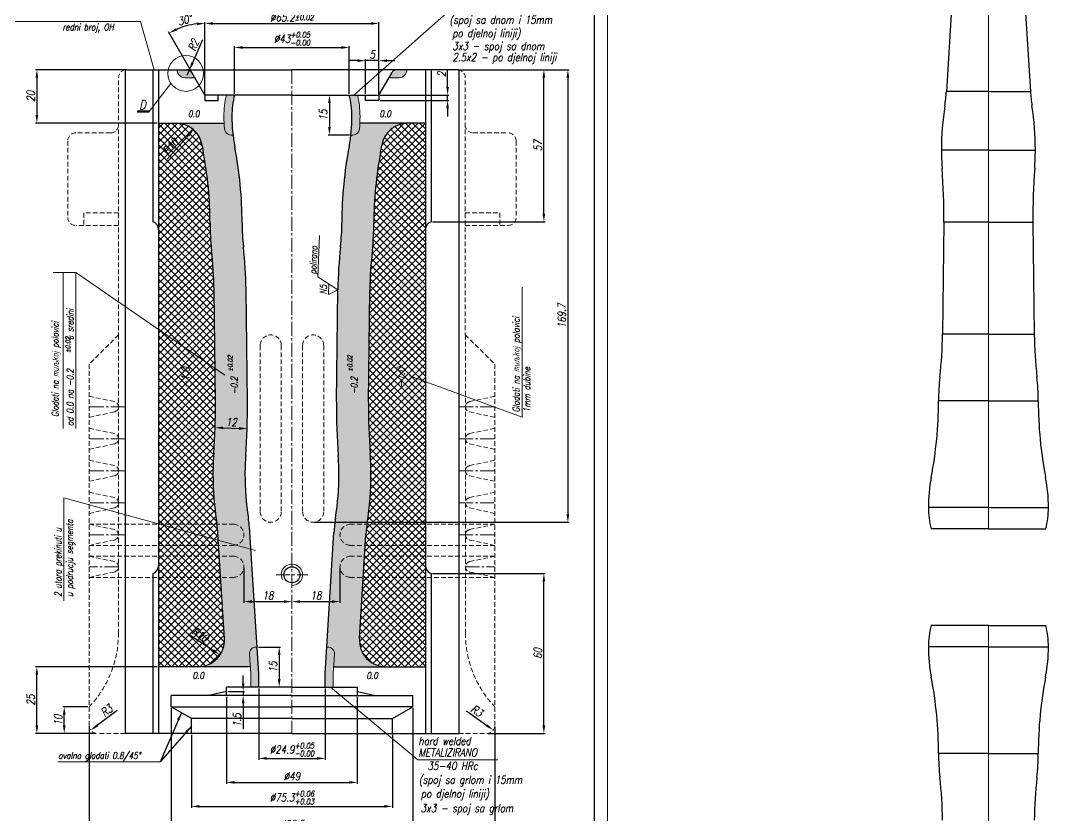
# Model space of a CAD drawing. Extents: x 459 to 1045, y -63 to 613.
# Drawn here: x 659.5 to 1044.6, y 87.5 to 385.5 of the extents above; entities that cross this region are included whole.
import ezdxf

# ---------------------------------------------------------------- set-up
doc = ezdxf.new("R2010")
doc.units = 0
doc.header["$LTSCALE"] = 7
doc.header["$MEASUREMENT"] = 0
doc.linetypes.add('CENTER2', pattern=[1.125, 0.75, -0.125, 0.125, -0.125])
doc.linetypes.add('HIDDEN', pattern=[0.375, 0.25, -0.125])
doc.layers.get('0').update_dxf_attribs({"linetype": 'CONTINUOUS', "lineweight": 15})
for name, color, linetype, lineweight in [('1', 1, 'CENTER2', 15), ('2', 2, 'HIDDEN', 15), ('3', 3, 'CONTINUOUS', 30), ('4', 5, 'CONTINUOUS', 50), ('8', 250, 'CONTINUOUS', 15)]:
    doc.layers.add(name, color=color, linetype=linetype, lineweight=lineweight)
doc.styles.add('ITALICT', font='ITALICT.shx', dxfattribs={"width": 0.8, "height": 3})
doc.dimstyles.get("Standard").update_dxf_attribs({"dimtxt": 3, "dimasz": 3, "dimexe": 0.5, "dimexo": 0.5, "dimgap": 0.8, "dimtad": 1, "dimdsep": 46, "dimtxsty": 'ITALICT', "dimcen": 0.09, "dimazin": 2, "dimtfac": 1, "dimtmove": 0, "dimatfit": 3, "dimfxl": 1, "dimtolj": 1, "dimtzin": 0, "dimarcsym": 0})

# ---------------------------------------------------------------- blocks, each defined once
blk = doc.blocks.new('*D15')
at = {"color": 0, "lineweight": -2, "transparency": 16777216}
for p, q in [((728.56, 358.12), (728.56, 384.94)), ((731.56, 384.44), (790.76, 384.44)), ((793.76, 358.12), (793.76, 384.94))]:
    blk.add_line(p, q, dxfattribs=at)
at = {"color": 0, "transparency": 16777216}
for points in [[(731.56, 384.94), (731.56, 383.94), (728.56, 384.44)], [(790.76, 384.94), (790.76, 383.94), (793.76, 384.44)]]:
    blk.add_solid(points, dxfattribs=at)
at = {"color": 0, "transparency": 16777216, "insert": (761.16, 386.74), "char_height": 3, "attachment_point": 5, "style": 'ITALICT'}
blk.add_mtext('\\A1;%%c65.2{}{\\H0.71x;\\C3;%%p0.02}', dxfattribs=at)
blk = doc.blocks.new('*D16')
at = {"color": 0, "lineweight": -2, "transparency": 16777216}
for p, q in [((684.66, 128.22), (675.33, 128.22)), ((675.83, 121.22), (675.83, 125.22)), ((687.66, 118.22), (675.33, 118.22))]:
    blk.add_line(p, q, dxfattribs=at)
at = {"color": 0, "transparency": 16777216}
for points in [[(675.33, 125.22), (676.33, 125.22), (675.83, 128.22)], [(675.33, 121.22), (676.33, 121.22), (675.83, 118.22)]]:
    blk.add_solid(points, dxfattribs=at)
at = {"color": 0, "transparency": 16777216, "insert": (673.53, 123.22), "char_height": 3, "attachment_point": 5, "rotation": 90, "style": 'ITALICT'}
blk.add_mtext('\\A1;10', dxfattribs=at)
blk = doc.blocks.new('*D31')
at = {"color": 0, "lineweight": -2, "transparency": 16777216}
for p, q in [((736.66, 132.02), (736.66, 99.39)), ((785.66, 132.02), (785.66, 99.39)), ((739.66, 99.89), (782.66, 99.89))]:
    blk.add_line(p, q, dxfattribs=at)
at = {"color": 0, "transparency": 16777216}
for points in [[(739.66, 100.39), (739.66, 99.39), (736.66, 99.89)], [(782.66, 100.39), (782.66, 99.39), (785.66, 99.89)]]:
    blk.add_solid(points, dxfattribs=at)
at = {"color": 0, "transparency": 16777216, "insert": (761.16, 102.19), "char_height": 3, "attachment_point": 5, "style": 'ITALICT'}
blk.add_mtext('\\A1;%%c49', dxfattribs=at)
blk = doc.blocks.new('*D34')
at = {"color": 0, "lineweight": -2, "transparency": 16777216}
for p, q in [((743.16, 180.22), (743.16, 167.17)), ((746.16, 167.67), (758.16, 167.67))]:
    blk.add_line(p, q, dxfattribs=at)
at = {"color": 0, "transparency": 16777216}
for points in [[(746.16, 168.17), (746.16, 167.17), (743.16, 167.67)], [(758.16, 168.17), (758.16, 167.17), (761.16, 167.67)]]:
    blk.add_solid(points, dxfattribs=at)
at = {"color": 0, "transparency": 16777216, "insert": (752.16, 169.97), "char_height": 3, "attachment_point": 5, "style": 'ITALICT'}
blk.add_mtext('\\A1;18', dxfattribs=at)
blk = doc.blocks.new('*D35')
at = {"color": 0, "lineweight": -2, "transparency": 16777216}
for p, q in [((779.16, 180.22), (779.16, 167.17)), ((764.16, 167.67), (776.16, 167.67))]:
    blk.add_line(p, q, dxfattribs=at)
at = {"color": 0, "transparency": 16777216}
for points in [[(764.16, 168.17), (764.16, 167.17), (761.16, 167.67)], [(776.16, 168.17), (776.16, 167.17), (779.16, 167.67)]]:
    blk.add_solid(points, dxfattribs=at)
at = {"color": 0, "transparency": 16777216, "insert": (770.16, 169.97), "char_height": 3, "attachment_point": 5, "style": 'ITALICT'}
blk.add_mtext('\\A1;18', dxfattribs=at)
blk = doc.blocks.new('*D36')
at = {"color": 0, "lineweight": -2, "transparency": 16777216}
for p, q in [((823.61, 367.12), (856.06, 367.12)), ((855.56, 313.12), (855.56, 364.12)), ((813.85, 310.12), (856.06, 310.12))]:
    blk.add_line(p, q, dxfattribs=at)
at = {"color": 0, "transparency": 16777216}
for points in [[(855.06, 364.12), (856.06, 364.12), (855.56, 367.12)], [(855.06, 313.12), (856.06, 313.12), (855.56, 310.12)]]:
    blk.add_solid(points, dxfattribs=at)
at = {"color": 0, "transparency": 16777216, "insert": (853.26, 338.62), "char_height": 3, "attachment_point": 5, "rotation": 90, "style": 'ITALICT'}
blk.add_mtext('\\A1;57', dxfattribs=at)
blk = doc.blocks.new('*D37')
at = {"color": 0, "lineweight": -2, "transparency": 16777216}
for p, q in [((813.85, 178.22), (856.06, 178.22)), ((855.56, 121.22), (855.56, 175.22)), ((834.66, 118.22), (856.06, 118.22))]:
    blk.add_line(p, q, dxfattribs=at)
at = {"color": 0, "transparency": 16777216}
for points in [[(855.06, 175.22), (856.06, 175.22), (855.56, 178.22)], [(855.06, 121.22), (856.06, 121.22), (855.56, 118.22)]]:
    blk.add_solid(points, dxfattribs=at)
at = {"color": 0, "transparency": 16777216, "insert": (853.26, 148.22), "char_height": 3, "attachment_point": 5, "rotation": 90, "style": 'ITALICT'}
blk.add_mtext('\\A1;60', dxfattribs=at)
blk = doc.blocks.new('*D39')
at = {"color": 0, "lineweight": -2, "transparency": 16777216}
for p, q in [((823.61, 367.12), (865.06, 367.12)), ((864.56, 364.12), (864.56, 200.42)), ((769.61, 197.42), (865.06, 197.42))]:
    blk.add_line(p, q, dxfattribs=at)
at = {"color": 0, "transparency": 16777216}
for points in [[(864.06, 364.12), (865.06, 364.12), (864.56, 367.12)], [(864.06, 200.42), (865.06, 200.42), (864.56, 197.42)]]:
    blk.add_solid(points, dxfattribs=at)
at = {"color": 0, "transparency": 16777216, "insert": (862.26, 274.77), "char_height": 3, "attachment_point": 5, "rotation": 90, "style": 'ITALICT'}
blk.add_mtext('\\A1;169.7', dxfattribs=at)
blk = doc.blocks.new('*D40')
at = {"color": 0, "lineweight": -2, "transparency": 16777216}
for p, q in [((698.71, 367.12), (665.08, 367.12)), ((665.58, 364.12), (665.58, 350.12)), ((710.66, 347.12), (665.08, 347.12))]:
    blk.add_line(p, q, dxfattribs=at)
at = {"color": 0, "transparency": 16777216}
for points in [[(665.08, 364.12), (666.08, 364.12), (665.58, 367.12)], [(665.08, 350.12), (666.08, 350.12), (665.58, 347.12)]]:
    blk.add_solid(points, dxfattribs=at)
at = {"color": 0, "transparency": 16777216, "insert": (663.28, 357.12), "char_height": 3, "attachment_point": 5, "rotation": 90, "style": 'ITALICT'}
blk.add_mtext('\\A1;20', dxfattribs=at)
blk = doc.blocks.new('*D41')
at = {"color": 0, "lineweight": -2, "transparency": 16777216}
for p, q in [((710.66, 143.22), (665.08, 143.22)), ((665.58, 121.22), (665.58, 140.22)), ((675.33, 118.22), (665.08, 118.22))]:
    blk.add_line(p, q, dxfattribs=at)
at = {"color": 0, "transparency": 16777216}
for points in [[(665.08, 140.22), (666.08, 140.22), (665.58, 143.22)], [(665.08, 121.22), (666.08, 121.22), (665.58, 118.22)]]:
    blk.add_solid(points, dxfattribs=at)
at = {"color": 0, "transparency": 16777216, "insert": (663.28, 130.72), "char_height": 3, "attachment_point": 5, "rotation": 90, "style": 'ITALICT'}
blk.add_mtext('\\A1;25', dxfattribs=at)
blk = doc.blocks.new('*D48')
at = {"color": 0, "lineweight": -2, "transparency": 16777216}
for p, q in [((685.16, 120.72), (685.16, 72.39)), ((837.16, 120.72), (837.16, 72.39)), ((688.16, 72.89), (834.16, 72.89))]:
    blk.add_line(p, q, dxfattribs=at)
at = {"color": 0, "transparency": 16777216}
for points in [[(688.16, 73.39), (688.16, 72.39), (685.16, 72.89)], [(834.16, 73.39), (834.16, 72.39), (837.16, 72.89)]]:
    blk.add_solid(points, dxfattribs=at)
at = {"color": 0, "transparency": 16777216, "insert": (761.16, 75.19), "char_height": 3, "attachment_point": 5, "style": 'ITALICT'}
blk.add_mtext('\\A1;%%c152', dxfattribs=at)
blk = doc.blocks.new('*D56')
at = {"color": 0, "lineweight": -2, "transparency": 16777216}
for p, q in [((739.66, 358.12), (739.66, 375.94)), ((742.66, 375.44), (779.66, 375.44)), ((782.66, 358.12), (782.66, 375.94))]:
    blk.add_line(p, q, dxfattribs=at)
at = {"color": 0, "transparency": 16777216}
for points in [[(742.66, 375.94), (742.66, 374.94), (739.66, 375.44)], [(779.66, 375.94), (779.66, 374.94), (782.66, 375.44)]]:
    blk.add_solid(points, dxfattribs=at)
at = {"color": 0, "transparency": 16777216, "insert": (761.16, 378.72), "char_height": 3, "attachment_point": 5, "style": 'ITALICT'}
blk.add_mtext('\\A1;%%c43{}{\\H0.71x;\\C3;\\S+0.05^ -0.00;}', dxfattribs=at)
blk = doc.blocks.new('*D57')
at = {"color": 0, "lineweight": -2, "transparency": 16777216}
for p, q in [((727.7, 378.31), (723.93, 369.7)), ((721.92, 365.12), (722.73, 366.95))]:
    blk.add_line(p, q, dxfattribs=at)
at = {"color": 0, "transparency": 16777216}
blk.add_solid([(723.47, 369.9), (724.39, 369.5), (722.73, 366.95)], dxfattribs=at)
at = {"color": 0, "transparency": 16777216, "insert": (724.31, 376.3), "char_height": 3, "attachment_point": 5, "rotation": 66.3525, "style": 'ITALICT'}
blk.add_mtext('\\A1;R2', dxfattribs=at)
blk = doc.blocks.new('*D58')
at = {"color": 0, "lineweight": -2, "transparency": 16777216}
for p, q in [((748.71, 135.12), (748.71, 108.39)), ((773.61, 135.12), (773.61, 108.39)), ((751.71, 108.89), (770.61, 108.89))]:
    blk.add_line(p, q, dxfattribs=at)
at = {"color": 0, "transparency": 16777216}
for points in [[(751.71, 109.39), (751.71, 108.39), (748.71, 108.89)], [(770.61, 109.39), (770.61, 108.39), (773.61, 108.89)]]:
    blk.add_solid(points, dxfattribs=at)
at = {"color": 0, "transparency": 16777216, "insert": (761.16, 112.18), "char_height": 3, "attachment_point": 5, "style": 'ITALICT'}
blk.add_mtext('\\A1;%%c24.9{}{\\H0.71x;\\C3;\\S+0.05^ -0.00;}', dxfattribs=at)
blk = doc.blocks.new('*D59')
at = {"color": 0, "lineweight": -2, "transparency": 16777216}
for p, q in [((723.51, 117.72), (723.51, 90.39)), ((798.81, 117.72), (798.81, 90.39)), ((726.51, 90.89), (795.81, 90.89))]:
    blk.add_line(p, q, dxfattribs=at)
at = {"color": 0, "transparency": 16777216}
for points in [[(726.51, 91.39), (726.51, 90.39), (723.51, 90.89)], [(795.81, 91.39), (795.81, 90.39), (798.81, 90.89)]]:
    blk.add_solid(points, dxfattribs=at)
at = {"color": 0, "transparency": 16777216, "insert": (761.16, 94.18), "char_height": 3, "attachment_point": 5, "style": 'ITALICT'}
blk.add_mtext('\\A1;%%c75.3{}{\\H0.71x;\\C3;\\S+0.06^ +0.03;}', dxfattribs=at)
blk = doc.blocks.new('*D60')
at = {"color": 0, "lineweight": -2, "transparency": 16777216}
for p, q in [((715.91, 127.71), (715.91, 81.39)), ((806.41, 127.71), (806.41, 81.39)), ((718.91, 81.89), (803.41, 81.89))]:
    blk.add_line(p, q, dxfattribs=at)
at = {"color": 0, "transparency": 16777216}
for points in [[(718.91, 82.39), (718.91, 81.39), (715.91, 81.89)], [(803.41, 82.39), (803.41, 81.39), (806.41, 81.89)]]:
    blk.add_solid(points, dxfattribs=at)
at = {"color": 0, "transparency": 16777216, "insert": (761.16, 84.19), "char_height": 3, "attachment_point": 5, "style": 'ITALICT'}
blk.add_mtext('\\A1;%%c90.5', dxfattribs=at)
blk = doc.blocks.new('*D61')
at = {"color": 0, "lineweight": -2, "transparency": 16777216}
for p, q in [((742.88, 137.02), (742.88, 140.02)), ((737.16, 134.02), (743.38, 134.02)), ((742.88, 134.02), (742.88, 132.52)), ((742.88, 129.52), (742.88, 119.89))]:
    blk.add_line(p, q, dxfattribs=at)
at = {"color": 0, "transparency": 16777216}
for points in [[(742.38, 137.02), (743.38, 137.02), (742.88, 134.02)], [(742.38, 129.52), (743.38, 129.52), (742.88, 132.52)]]:
    blk.add_solid(points, dxfattribs=at)
at = {"color": 0, "transparency": 16777216, "insert": (740.58, 123.21), "char_height": 3, "attachment_point": 5, "rotation": 90, "style": 'ITALICT'}
blk.add_mtext('\\A1;1.5', dxfattribs=at)
blk = doc.blocks.new('*D70')
at = {"color": 0, "lineweight": -2, "transparency": 16777216}
blk.add_line((695.67, 126.88), (688.16, 121.22), dxfattribs=at)
at = {"color": 0, "transparency": 16777216}
blk.add_solid([(687.86, 121.62), (688.47, 120.82), (685.77, 119.41)], dxfattribs=at)
at = {"color": 0, "transparency": 16777216, "insert": (691.73, 126.79), "char_height": 3, "attachment_point": 5, "rotation": 37.0367, "style": 'ITALICT'}
blk.add_mtext('\\A1;R3', dxfattribs=at)
blk = doc.blocks.new('*D71')
at = {"color": 0, "lineweight": -2, "transparency": 16777216}
blk.add_line((826.53, 126.71), (834.16, 121.22), dxfattribs=at)
at = {"color": 0, "transparency": 16777216}
blk.add_solid([(834.46, 121.63), (833.87, 120.82), (836.6, 119.47)], dxfattribs=at)
at = {"color": 0, "transparency": 16777216, "insert": (830.47, 126.71), "char_height": 3, "attachment_point": 5, "rotation": 324.2688, "style": 'ITALICT'}
blk.add_mtext('\\A1;R3', dxfattribs=at)
blk = doc.blocks.new('*D92')
at = {"color": 0, "lineweight": -2, "transparency": 16777216}
for p, q in [((728.56, 358.62), (728.56, 384.95)), ((723.41, 366.55), (714.9, 381.29))]:
    blk.add_line(p, q, dxfattribs=at)
blk.add_arc((728.56, 357.62), 26.83, 96.4093, 113.5907, dxfattribs=at)
at = {"color": 0, "transparency": 16777216}
for points in [[(718.05, 381.76), (717.6, 382.66), (715.15, 380.86)], [(725.54, 384.78), (725.6, 383.79), (728.56, 384.45)]]:
    blk.add_solid(points, dxfattribs=at)
at = {"color": 0, "transparency": 16777216, "insert": (721.02, 385.76), "char_height": 3, "attachment_point": 5, "rotation": 15, "style": 'ITALICT'}
blk.add_mtext('\\A1;30°', dxfattribs=at)
blk = doc.blocks.new('*D100')
at = {"color": 0, "lineweight": -2, "transparency": 16777216}
for p, q in [((748.59, 150.62), (756.89, 150.62)), ((756.39, 147.62), (756.39, 138.62))]:
    blk.add_line(p, q, dxfattribs=at)
at = {"color": 0, "transparency": 16777216}
for points in [[(755.89, 147.62), (756.89, 147.62), (756.39, 150.62)], [(755.89, 138.62), (756.89, 138.62), (756.39, 135.62)]]:
    blk.add_solid(points, dxfattribs=at)
at = {"color": 0, "transparency": 16777216, "insert": (754.09, 143.12), "char_height": 3, "attachment_point": 5, "rotation": 90, "style": 'ITALICT'}
blk.add_mtext('\\A1;15', dxfattribs=at)
blk = doc.blocks.new('*D101')
at = {"color": 0, "lineweight": -2, "transparency": 16777216}
for p, q in [((819.5, 360.62), (819.5, 367.16)), ((794.26, 357.62), (820, 357.62)), ((794.26, 355.62), (820, 355.62)), ((819.5, 355.62), (819.5, 357.62)), ((819.5, 352.62), (819.5, 349.62))]:
    blk.add_line(p, q, dxfattribs=at)
at = {"color": 0, "transparency": 16777216}
for points in [[(819, 360.62), (820, 360.62), (819.5, 357.62)], [(819, 352.62), (820, 352.62), (819.5, 355.62)]]:
    blk.add_solid(points, dxfattribs=at)
at = {"color": 0, "transparency": 16777216, "insert": (817.2, 365.39), "char_height": 3, "attachment_point": 5, "rotation": 90, "style": 'ITALICT'}
blk.add_mtext('\\A1;2', dxfattribs=at)
blk = doc.blocks.new('*D102')
at = {"color": 0, "lineweight": -2, "transparency": 16777216}
for p, q in [((785.76, 370.5), (782.76, 370.5)), ((788.76, 358.12), (788.76, 371)), ((793.76, 370.5), (788.76, 370.5)), ((793.76, 358.12), (793.76, 371)), ((796.76, 370.5), (799.76, 370.5))]:
    blk.add_line(p, q, dxfattribs=at)
at = {"color": 0, "transparency": 16777216}
for points in [[(785.76, 371), (785.76, 370), (788.76, 370.5)], [(796.76, 371), (796.76, 370), (793.76, 370.5)]]:
    blk.add_solid(points, dxfattribs=at)
at = {"color": 0, "transparency": 16777216, "insert": (791.26, 372.8), "char_height": 3, "attachment_point": 5, "style": 'ITALICT'}
blk.add_mtext('\\A1;5', dxfattribs=at)
blk = doc.blocks.new('*D103')
at = {"color": 0, "lineweight": -2, "transparency": 16777216}
for p, q in [((775.21, 354.62), (775.21, 345.62)), ((782.75, 342.62), (774.71, 342.62))]:
    blk.add_line(p, q, dxfattribs=at)
at = {"color": 0, "transparency": 16777216}
for points in [[(774.71, 354.62), (775.71, 354.62), (775.21, 357.62)], [(774.71, 345.62), (775.71, 345.62), (775.21, 342.62)]]:
    blk.add_solid(points, dxfattribs=at)
at = {"color": 0, "transparency": 16777216, "insert": (772.91, 350.12), "char_height": 3, "attachment_point": 5, "rotation": 90, "style": 'ITALICT'}
blk.add_mtext('\\A1;15', dxfattribs=at)
blk = doc.blocks.new('*D104')
at = {"color": 0, "lineweight": -2, "transparency": 16777216}
blk.add_line((721.9, 155.89), (731.71, 149.33), dxfattribs=at)
at = {"color": 0, "transparency": 16777216}
blk.add_solid([(731.99, 149.75), (731.43, 148.92), (734.2, 147.67)], dxfattribs=at)
at = {"color": 0, "transparency": 16777216, "insert": (726.83, 155.36), "char_height": 3, "attachment_point": 5, "rotation": 326.2478, "style": 'ITALICT'}
blk.add_mtext('\\A1;R10', dxfattribs=at)
blk = doc.blocks.new('*D105')
at = {"color": 0, "lineweight": -2, "transparency": 16777216}
for p, q in [((732.35, 232.39), (732.35, 232.39)), ((735.37, 232.8), (741.37, 232.61)), ((744.35, 232.01), (744.35, 232.01))]:
    blk.add_line(p, q, dxfattribs=at)
at = {"color": 0, "transparency": 16777216}
for points in [[(735.38, 233.3), (735.35, 232.3), (732.37, 232.89)], [(741.38, 233.11), (741.35, 232.11), (744.36, 232.51)]]:
    blk.add_solid(points, dxfattribs=at)
at = {"color": 0, "transparency": 16777216, "insert": (738.44, 235), "char_height": 3, "attachment_point": 5, "rotation": 358.1767, "style": 'ITALICT'}
blk.add_mtext('\\A1;12', dxfattribs=at)
blk = doc.blocks.new('*D106')
at = {"color": 0, "lineweight": -2, "transparency": 16777216}
blk.add_line((714.44, 333.53), (722.27, 342.36), dxfattribs=at)
at = {"color": 0, "transparency": 16777216}
blk.add_solid([(721.9, 342.69), (722.64, 342.02), (724.26, 344.6)], dxfattribs=at)
at = {"color": 0, "transparency": 16777216, "insert": (715.64, 338.35), "char_height": 3, "attachment_point": 5, "rotation": 48.4105, "style": 'ITALICT'}
blk.add_mtext('\\A1;R10', dxfattribs=at)

msp = doc.modelspace()

# ---------------------------------------------------------------- hatches: boundary and pattern name
h = msp.add_hatch(color=256)
h.dxf.hatch_style = 1
h.paths.add_polyline_path([(718.0794, 367.121, 0.41421356), (721.0794, 364.121), (724.8115, 364.121), (723.6568, 366.121, 0.26794919), (721.9247, 367.121)])
h.paths.add_polyline_path([(801.2491, 364.121, 0.41421356), (804.2491, 367.121), (800.4038, 367.121, 0.26794919), (798.6717, 366.121), (797.517, 364.121)])
h = msp.add_hatch(color=256)
h.dxf.hatch_style = 1
h.paths.add_polyline_path([(739.6642, 357.621), (736.5774, 357.621, 0.05688735), (735.6642, 349.621, 0.01861438), (735.8387, 344.9351, 0.39257232), (738.3318, 342.621), (739.074, 342.621, -0.02924157), (738.6642, 349.621, -0.06225775)])
h.paths.add_polyline_path([(785.7511, 357.621), (782.6642, 357.621, -0.06225775), (783.6642, 349.621, -0.02924157), (783.2545, 342.621), (783.9966, 342.621, 0.39257232), (786.4897, 344.9351, 0.01861438), (786.6642, 349.621, 0.05688735)])
h = msp.add_hatch(color=256)
h.dxf.hatch_style = 1
h.paths.add_polyline_path([(748.0916, 150.621), (747.7463, 150.621, 0.43254633), (745.2511, 147.9657), (745.7142, 140.5277), (745.7142, 135.621), (748.7142, 135.621), (748.7142, 140.621)])
h.paths.add_polyline_path([(777.0774, 147.9657, 0.43254633), (774.5822, 150.621), (774.2369, 150.621), (773.6142, 140.621), (773.6142, 135.621), (776.6142, 135.621), (776.6142, 140.5277)])
at = {"layer": '8'}
h = msp.add_hatch(dxfattribs=at)
h.set_pattern_fill('ANSI37', color=256, scale=15)
h.paths.add_polyline_path([(811.1642, 347.121), (804.7059, 347.121, 0.37006849), (794.8228, 338.6454, -0.00909921), (794.3763, 336.0634, 0.04739331), (791.8642, 309.621, -0.02806159), (791.2856, 299.3187, 0.02508343), (790.3634, 284.4782), (789.8634, 242.4782, 0.02186721), (790.4733, 223.3199, -0.01888992), (790.7642, 215.621, -0.03815023), (789.3555, 197.1853, 0.02258961), (788.891, 192.8753), (786.4607, 153.8425, 0.43254633), (796.4414, 143.221), (811.1642, 143.221)])
h.paths.add_polyline_path([(731.9651, 284.4782, 0.02508343), (731.0429, 299.3187, -0.02806159), (730.4642, 309.621, 0.04739331), (727.9522, 336.0634, -0.00909921), (727.5057, 338.6454, 0.37006849), (717.6226, 347.121), (711.1642, 347.121), (711.1642, 269.7457), (732.3141, 255.1634)])
h.paths.add_polyline_path([(732.4651, 242.4782), (732.3141, 255.1634), (711.1642, 269.7457), (711.1642, 196.8365), (733.5747, 190.6701), (733.4374, 192.8753, 0.02258961), (732.9729, 197.1853, -0.03815023), (731.5642, 215.621, -0.01888992), (731.8552, 223.3199, 0.02186721)])
h.paths.add_polyline_path([(733.5747, 190.6701), (711.1642, 196.8365), (711.1642, 143.221), (725.8871, 143.221, 0.43254633), (735.8678, 153.8425)])
h.paths.add_polyline_path([(804.2179, 247.2936), (804.2179, 257.0222), (799.7179, 257.0222), (799.7179, 247.2936)], flags=24)
h.paths.add_polyline_path([(723.5862, 247.2936), (723.5862, 257.0222), (719.0862, 257.0222), (719.0862, 247.2936)], flags=24)
h.paths.add_polyline_path([(721.9655, 155.9017), (729.1991, 151.068), (731.6993, 154.8095), (724.4657, 159.6432)], flags=8)
h.paths.add_polyline_path([(714.4322, 333.6016), (720.2071, 340.1085), (716.8415, 343.0956), (711.0665, 336.5887)], flags=9)
h.paths.add_polyline_path([(721.9655, 155.9017), (729.1991, 151.068), (731.6993, 154.8095), (724.4657, 159.6432)], flags=24)
h = msp.add_hatch(dxfattribs=at)
h.set_pattern_fill('DOTS', color=256, scale=15)
h.paths.add_polyline_path([(743.9642, 284.621, 0.02508343), (742.9674, 300.6625, -0.02806159), (742.4642, 309.621, 0.04739331), (739.7375, 338.323, -0.01812662), (739.074, 342.621), (738.3318, 342.621, -0.39257232), (735.8387, 344.9351, -0.00868921), (735.7139, 347.121), (717.6226, 347.121, -0.37006849), (727.5057, 338.6454, 0.00909921), (727.9522, 336.0634, -0.04739331), (730.4642, 309.621, 0.02806159), (731.0429, 299.3187, -0.02508343), (731.9651, 284.4782), (732.4651, 242.4782, -0.02186721), (731.8552, 223.3199, 0.01888992), (731.5642, 215.621, 0.03815023), (732.9729, 197.1853, -0.02258961), (733.4374, 192.8753), (733.5747, 190.6701), (745.8076, 187.3041), (745.4142, 193.621, 0.02258961), (744.8336, 199.0086, -0.03815023), (743.5642, 215.621, -0.01888992), (743.821, 222.4141, 0.02186721), (744.4642, 242.621)])
h.paths.add_polyline_path([(745.8076, 187.3041), (733.5747, 190.6701), (735.8678, 153.8425, -0.43254633), (725.8871, 143.221), (745.5465, 143.221), (745.2511, 147.9657, -0.43254633), (747.7463, 150.621), (748.0916, 150.621)])
h.paths.add_polyline_path([(790.7642, 215.621, 0.01888992), (790.4733, 223.3199, -0.02186721), (789.8634, 242.4782), (790.3634, 284.4782, -0.02508343), (791.2856, 299.3187, 0.02806159), (791.8642, 309.621, -0.04739331), (794.3763, 336.0634, 0.00909921), (794.8228, 338.6454, -0.37006849), (804.7059, 347.121), (786.6146, 347.121, -0.00868921), (786.4897, 344.9351, -0.39257232), (783.9966, 342.621), (783.2545, 342.621, -0.01812662), (782.5909, 338.323, 0.04739331), (779.8642, 309.621, -0.02806159), (779.3611, 300.6625, 0.02508343), (778.3642, 284.621), (777.8642, 242.621, 0.02186721), (778.5075, 222.4141, -0.01888992), (778.7642, 215.621, -0.03815023), (777.4948, 199.0086, 0.02258961), (776.9142, 193.621), (774.2369, 150.621), (774.5822, 150.621, -0.43254633), (777.0774, 147.9657), (776.7819, 143.221), (796.4414, 143.221, -0.43254633), (786.4607, 153.8425), (788.891, 192.8753, -0.02258961), (789.3555, 197.1853, 0.03815023)])
h.paths.add_polyline_path([(739.3278, 253.869), (739.3278, 261.2107), (736.7028, 261.2107), (736.7028, 253.869)], flags=24)
h.paths.add_polyline_path([(741.4301, 244.9743), (741.4301, 253.0815), (737.6801, 253.0815), (737.6801, 244.9743)], flags=24)
h.paths.add_polyline_path([(786.3035, 244.9743), (786.3035, 253.0815), (782.5535, 253.0815), (782.5535, 244.9743)], flags=24)
h.paths.add_polyline_path([(784.2011, 253.869), (784.2011, 261.2107), (781.5761, 261.2107), (781.5761, 253.869)], flags=24)

# ---------------------------------------------------------------- linework, layer by layer
for p, q in [((879.4079, 612.9628), (879.4079, 12.3608)), ((1022.1318, 416.9367), (1022.1318, 194.9367)), ((824.6164, 393.3021), (784.3242, 357.621)), ((642.7146, 385.1335), (704.3573, 385.1335)), ((704.3573, 385.1335), (709.5363, 367.121)), ((721.0794, 364.121), (724.8115, 364.121)), ((801.2491, 364.121), (797.517, 364.121)), ((715.8269, 361.9113), (707.6362, 351.4)), ((728.5642, 358.121), (728.5642, 357.621)), ((793.7642, 357.621), (793.7642, 358.121)), ((739.074, 342.621), (738.3318, 342.621)), ((783.2545, 342.621), (783.9966, 342.621)), ((770.8463, 289.4148), (771.5321, 304.9767)), ((671.671, 291.0956), (680.199, 291.0956)), ((675.4528, 232.5317), (675.4528, 291.0956)), ((680.199, 291.0956), (680.199, 232.5744)), ((680.199, 291.0956), (735.9828, 252.6339)), ((770.8463, 289.4148), (778.3642, 284.621)), ((774.8092, 282.7722), (774.9856, 286.7754)), ((847.4647, 236.7748), (847.4647, 285.5093)), ((778.3642, 284.621), (774.8092, 282.7722)), ((805.1729, 252.3139), (847.4647, 236.7748)), ((675.6378, 167.989), (675.6378, 206.6119)), ((747.4463, 186.8532), (675.6378, 206.6119)), ((1022.1318, -63.2962), (1022.1318, 158.7038)), ((748.0916, 150.621), (747.7463, 150.621)), ((774.2369, 150.621), (774.5822, 150.621)), ((745.7142, 140.5277), (745.2511, 147.9657)), ((776.6142, 140.5277), (777.0774, 147.9657)), ((745.7142, 135.621), (745.7142, 140.5277)), ((776.6142, 135.621), (776.6142, 140.5277)), ((808.3573, 108.3802), (775.6465, 135.621)), ((838.2723, 108.3802), (808.3573, 108.3802)), ((673.45, 107.5836), (711.765, 107.5836))]:
    msp.add_line(p, q)
msp.add_circle((721.3659, 365.696), 6.7086)
for centre, radius, start, end in [((721.0794, 367.121), 3, 180, 270), ((801.2491, 367.121), 3, 270, 0), ((771.1642, 349.621), 35.5, 166.976415, 180), ((751.1642, 349.621), 35.5, 0, 13.023585), ((798.6642, 349.621), 63, 180, 184.265609), ((723.6642, 349.621), 63, 355.734391, 0), ((738.3318, 345.121), 2.5, 184.265609, 270), ((783.9966, 345.121), 2.5, 270, 355.734391), ((761.1642, 177.721), 4, 270, 206.70514), ((747.7463, 148.121), 2.5, 90, 183.562874), ((774.5822, 148.121), 2.5, 356.437126, 90)]:
    msp.add_arc(centre, radius, start, end)
at = {"layer": '1'}
for p, q in [((761.1642, 367.121), (761.1642, 118.221)), ((698.542, 240.721), (685.1642, 240.721)), ((823.7865, 240.721), (837.1642, 240.721)), ((698.542, 228.721), (685.1642, 228.721)), ((823.7865, 228.721), (837.1642, 228.721)), ((698.542, 216.721), (685.1642, 216.721)), ((823.7865, 216.721), (837.1642, 216.721)), ((698.542, 204.721), (685.1642, 204.721)), ((823.7865, 204.721), (837.1642, 204.721)), ((698.542, 192.721), (685.1642, 192.721)), ((823.7865, 192.721), (837.1642, 192.721)), ((696.1642, 180.721), (685.1642, 180.721)), ((755.289, 177.721), (767.056, 177.721)), ((826.1642, 180.721), (837.1642, 180.721))]:
    msp.add_line(p, q, dxfattribs=at)
at = {"layer": '2'}
for p, q in [((696.2142, 363.121), (696.2142, 267.721)), ((826.1142, 363.121), (826.1142, 267.721)), ((693.2142, 343.421), (680.1642, 343.421)), ((829.1142, 343.421), (842.1642, 343.421)), ((677.1642, 340.421), (677.1642, 311.721)), ((845.1642, 340.421), (845.1642, 311.721)), ((696.2142, 313.421), (683.2142, 313.421)), ((683.2142, 313.421), (683.2142, 308.721)), ((826.1142, 313.421), (839.1142, 313.421)), ((839.1142, 313.421), (839.1142, 308.721)), ((696.2142, 308.721), (680.1642, 308.721)), ((826.1142, 308.721), (842.1642, 308.721)), ((696.2142, 267.721), (685.1642, 256.671)), ((696.1642, 267.671), (696.1642, 155.771)), ((826.1142, 267.721), (837.1642, 256.671)), ((826.1642, 267.671), (826.1642, 155.771)), ((749.2642, 263.721), (749.2642, 201.371)), ((757.1642, 263.721), (757.1642, 201.371)), ((765.1642, 263.721), (765.1642, 201.371)), ((773.0642, 263.721), (773.0642, 201.371)), ((685.1642, 256.671), (685.1642, 121.221)), ((837.1642, 256.671), (837.1642, 121.221)), ((694.5801, 242.6773), (685.1642, 244.6787)), ((827.7484, 242.6773), (837.1642, 244.6787)), ((694.5801, 238.7647), (685.1642, 236.7633)), ((827.7484, 238.7647), (837.1642, 236.7633)), ((694.5801, 230.6773), (685.1642, 232.6787)), ((827.7484, 230.6773), (837.1642, 232.6787)), ((694.5801, 226.7647), (685.1642, 224.7633)), ((827.7484, 226.7647), (837.1642, 224.7633)), ((694.5801, 218.6773), (685.1642, 220.6787)), ((827.7484, 218.6773), (837.1642, 220.6787)), ((694.5801, 214.7647), (685.1642, 212.7633)), ((827.7484, 214.7647), (837.1642, 212.7633)), ((694.5801, 206.6773), (685.1642, 208.6787)), ((827.7484, 206.6773), (837.1642, 208.6787)), ((694.5801, 202.7647), (685.1642, 200.7633)), ((827.7484, 202.7647), (837.1642, 200.7633)), ((694.5801, 194.6773), (685.1642, 196.6787)), ((685.1642, 196.6787), (739.2012, 196.6787)), ((837.1642, 196.6787), (783.1272, 196.6787)), ((827.7484, 194.6773), (837.1642, 196.6787)), ((694.5801, 190.7647), (685.1642, 188.7633)), ((685.1642, 188.7527), (739.2012, 188.7527)), ((837.1642, 188.7527), (783.1272, 188.7527)), ((827.7484, 190.7647), (837.1642, 188.7633)), ((694.5801, 182.6773), (685.1642, 184.6787)), ((685.1642, 184.6787), (739.2012, 184.6787)), ((837.1642, 184.6787), (783.1272, 184.6787)), ((827.7484, 182.6773), (837.1642, 184.6787)), ((694.5801, 178.7647), (685.1642, 176.7633)), ((827.7484, 178.7647), (837.1642, 176.7633)), ((685.1642, 176.7527), (739.2012, 176.7527)), ((837.1642, 176.7527), (783.1272, 176.7527)), ((698.6642, 118.221), (688.1642, 118.221)), ((823.6642, 118.221), (834.1642, 118.221))]:
    msp.add_line(p, q, dxfattribs=at)
for centre, radius, start, end in [((699.2142, 364.121), 3, 100.563978, 180), ((823.1142, 364.121), 3, 0, 79.436022), ((680.1642, 340.421), 3, 90, 180), ((693.2142, 346.421), 3, 270, 0), ((829.1142, 346.421), 3, 180, 270), ((842.1642, 340.421), 3, 0, 90), ((680.1642, 311.721), 3, 180, 270), ((842.1642, 311.721), 3, 270, 0), ((753.2142, 263.721), 3.95, 0, 180), ((769.1142, 263.721), 3.95, 0, 180), ((694.1642, 240.721), 2, 282, 78), ((828.1642, 240.721), 2, 102, 258), ((694.1642, 228.721), 2, 282, 78), ((828.1642, 228.721), 2, 102, 258), ((694.1642, 216.721), 2, 282, 78), ((828.1642, 216.721), 2, 102, 258), ((694.1642, 204.721), 2, 282, 78), ((828.1642, 204.721), 2, 102, 258), ((753.2142, 201.371), 3.95, 180, 0), ((769.1142, 201.371), 3.95, 180, 0), ((739.2012, 192.7157), 3.963, 270, 90), ((783.1272, 192.7157), 3.963, 90, 270), ((694.1642, 192.721), 2, 282, 78), ((828.1642, 192.721), 2, 102, 258), ((694.1642, 180.721), 2, 282, 78), ((739.2012, 180.7157), 3.963, 270, 90), ((783.1272, 180.7157), 3.963, 90, 270), ((828.1642, 180.721), 2, 102, 258), ((656.1642, 155.771), 40, 316.468848, 0), ((866.1642, 155.771), 40, 180, 223.531152), ((688.1642, 121.221), 3, 180, 270), ((834.1642, 121.221), 3, 270, 0)]:
    msp.add_arc(centre, radius, start, end, dxfattribs=at)
at = {"layer": '3'}
for p, q in [((874.4079, 607.9628), (874.4079, 17.3608)), ((1009.6818, 411.9367), (1006.3818, 358.9367)), ((1034.5818, 411.9367), (1037.8818, 358.9367)), ((698.6642, 367.0702), (698.6642, 118.221)), ((699.2142, 367.121), (761.1642, 367.121)), ((708.9804, 367.121), (708.9804, 310.121)), ((711.1642, 367.121), (711.1642, 118.221)), ((728.5642, 357.621), (723.6568, 366.121)), ((823.1142, 367.121), (761.1642, 367.121)), ((793.7642, 357.621), (798.6717, 366.121)), ((811.1642, 367.121), (811.1642, 118.221)), ((813.3481, 367.121), (813.3481, 310.121)), ((823.6642, 367.0702), (823.6642, 118.221)), ((1022.1318, 358.9367), (1006.3818, 358.9367)), ((1022.1318, 358.9367), (1037.8818, 358.9367)), ((761.1642, 357.621), (728.5642, 357.621)), ((728.5642, 357.621), (728.5642, 355.621)), ((728.5642, 355.621), (733.5642, 355.621)), ((733.5642, 355.621), (733.5642, 357.621)), ((761.1642, 357.621), (793.7642, 357.621)), ((788.7642, 355.621), (788.7642, 357.621)), ((793.7642, 355.621), (788.7642, 355.621)), ((793.7642, 357.621), (793.7642, 355.621)), ((711.1642, 347.121), (735.7139, 347.121)), ((811.1642, 347.121), (786.6146, 347.121)), ((1022.1318, 336.9367), (1004.5318, 336.9367)), ((1022.1318, 336.9367), (1039.7318, 336.9367)), ((1005.4318, 309.9367), (1004.9318, 267.9367)), ((1022.1318, 309.9367), (1005.4318, 309.9367)), ((1022.1318, 309.9367), (1038.8318, 309.9367)), ((1038.8318, 309.9367), (1039.3318, 267.9367)), ((732.4651, 242.4782), (731.9651, 284.4782)), ((744.4642, 242.621), (743.9642, 284.621)), ((777.8642, 242.621), (778.3642, 284.621)), ((789.8634, 242.4782), (790.3634, 284.4782)), ((1022.1318, 267.9367), (1004.9318, 267.9367)), ((1022.1318, 267.9367), (1039.3318, 267.9367)), ((1022.1318, 242.9367), (1003.4318, 242.9367)), ((1022.1318, 242.9367), (1040.8318, 242.9367)), ((1022.1318, 202.9367), (999.6318, 202.9367)), ((1022.1318, 202.9367), (1044.6318, 202.9367)), ((735.8678, 153.8425), (733.4374, 192.8753)), ((748.7142, 140.621), (745.4142, 193.621)), ((773.6142, 140.621), (776.9142, 193.621)), ((786.4607, 153.8425), (788.891, 192.8753)), ((1022.1318, 194.9367), (1000.6318, 194.9367)), ((1022.1318, 194.9367), (1043.6318, 194.9367)), ((708.9804, 178.221), (708.9804, 118.221)), ((813.3481, 178.221), (813.3481, 118.221)), ((1022.1318, 158.7038), (1000.6318, 158.7038)), ((1022.1318, 158.7038), (1043.6318, 158.7038)), ((1022.1318, 150.7038), (999.6318, 150.7038)), ((1022.1318, 150.7038), (1044.6318, 150.7038)), ((745.5465, 143.221), (711.1642, 143.221)), ((776.7819, 143.221), (811.1642, 143.221)), ((748.7142, 135.621), (748.7142, 140.621)), ((773.6142, 135.621), (773.6142, 140.621)), ((761.1642, 135.621), (736.6642, 135.621)), ((736.6642, 132.521), (736.6642, 135.621)), ((761.1642, 135.621), (785.6642, 135.621)), ((785.6642, 132.521), (785.6642, 135.621)), ((761.1642, 132.521), (715.9142, 132.521)), ((715.9142, 128.2089), (715.9142, 132.521)), ((736.6642, 134.021), (730.0072, 132.521)), ((761.1642, 132.521), (806.4142, 132.521)), ((785.6642, 134.021), (792.3213, 132.521)), ((806.4142, 128.2089), (806.4142, 132.521)), ((715.9142, 128.2089), (761.1642, 128.2089)), ((723.5142, 123.821), (715.9142, 128.2089)), ((806.4142, 128.2089), (761.1642, 128.2089)), ((798.8142, 123.821), (806.4142, 128.2089)), ((761.1642, 123.821), (723.5142, 123.821)), ((723.5142, 118.221), (723.5142, 123.821)), ((761.1642, 123.821), (798.8142, 123.821)), ((798.8142, 118.221), (798.8142, 123.821)), ((761.1642, 118.221), (698.6642, 118.221)), ((761.1642, 118.221), (823.6642, 118.221)), ((1022.1318, 110.7038), (1003.4318, 110.7038)), ((1022.1318, 110.7038), (1040.8318, 110.7038))]:
    msp.add_line(p, q, dxfattribs=at)
msp.add_circle((761.1642, 177.721), 3, dxfattribs=at)
for centre, radius, start, end in [((699.2142, 364.121), 3, 90, 100.563978), ((721.9247, 365.121), 2, 30, 90), ((800.4038, 365.121), 2, 90, 150), ((823.1142, 364.121), 3, 79.436022, 90), ((946.4978, 362.6654), 60, 351.260849, 356.437126), ((1097.7658, 362.6654), 60, 183.562874, 188.739151), ((771.1642, 349.621), 32.5, 165.749967, 180), ((751.1642, 349.621), 32.5, 0, 14.250033), ((1113.8701, 336.9367), 109.3383, 171.260849, 180), ((930.3935, 336.9367), 109.3383, 0, 8.739151), ((717.6226, 337.121), 10, 8.768298, 90), ((798.6642, 349.621), 60, 180, 190.853625), ((723.6642, 349.621), 60, 349.146375, 0), ((804.7059, 337.121), 10, 90, 171.231702), ((798.6642, 349.621), 72, 188.768298, 190.853625), ((590.0379, 309.621), 140.4263, 0, 10.853625), ((590.0379, 309.621), 152.4263, 0, 10.853625), ((932.2905, 309.621), 152.4263, 169.146375, 180), ((932.2905, 309.621), 140.4263, 169.146375, 180), ((723.6642, 349.621), 72, 349.146375, 351.231702), ((1094.5318, 336.9367), 90, 180, 184.328735), ((949.7318, 336.9367), 90, 355.671265, 0), ((774.2022, 312.6895), 231.2459, 359.31794, 4.328735), ((1270.0613, 312.6895), 231.2459, 175.671265, 180.68206), ((708.1642, 307.2342), 3, 0, 74.213144), ((822.4642, 309.621), 92, 180, 186.429555), ((822.4642, 309.621), 80, 180, 186.429555), ((699.8642, 309.621), 80, 353.570445, 0), ((699.8642, 309.621), 92, 353.570445, 0), ((814.1642, 307.2342), 3, 105.786856, 180), ((583.6852, 282.713), 160.2904, 0.68206, 6.429555), ((938.6432, 282.713), 160.2904, 173.570445, 179.31794), ((583.6852, 282.713), 148.2904, 0.68206, 6.429555), ((938.6432, 282.713), 148.2904, 173.570445, 179.31794), ((844.6528, 269.8448), 160.2904, 353.570445, 359.31794), ((1199.6108, 269.8448), 160.2904, 180.68206, 186.429555), ((1083.4318, 242.9367), 80, 173.570445, 180), ((960.8318, 242.9367), 80, 0, 6.429555), ((851.0055, 242.9367), 152.4263, 349.146375, 0), ((1193.2581, 242.9367), 152.4263, 180, 190.853625), ((513.2347, 239.8683), 219.2459, 355.671265, 0.68206), ((513.2347, 239.8683), 231.2459, 355.671265, 0.68206), ((1009.0938, 239.8683), 231.2459, 179.31794, 184.328735), ((1009.0938, 239.8683), 219.2459, 179.31794, 184.328735), ((833.5642, 215.621), 102, 175.671265, 180), ((833.5642, 215.621), 90, 175.671265, 180), ((688.7642, 215.621), 90, 0, 4.328735), ((688.7642, 215.621), 102, 0, 4.328735), ((852.9026, 215.621), 121.3383, 180, 188.739151), ((852.9026, 215.621), 109.3383, 180, 188.739151), ((669.4259, 215.621), 109.3383, 351.260849, 0), ((669.4259, 215.621), 121.3383, 351.260849, 0), ((1059.6318, 202.9367), 60, 169.146375, 180), ((984.6318, 202.9367), 60, 0, 10.853625), ((1032.1318, 202.9367), 32.5, 180, 194.250033), ((1012.1318, 202.9367), 32.5, 345.749967, 0), ((685.5302, 189.8924), 48, 3.562874, 8.739151), ((685.5302, 189.8924), 60, 3.562874, 8.739151), ((836.7983, 189.8924), 60, 171.260849, 176.437126), ((836.7983, 189.8924), 48, 171.260849, 176.437126), ((708.1642, 181.1079), 3, 285.786856, 0), ((814.1642, 181.1079), 3, 180, 254.213144), ((1032.1318, 150.7038), 32.5, 165.749967, 180), ((1012.1318, 150.7038), 32.5, 0, 14.250033), ((725.8871, 153.221), 10, 270, 3.562874), ((796.4414, 153.221), 10, 176.437126, 270), ((1059.6318, 150.7038), 60, 180, 190.853625), ((984.6318, 150.7038), 60, 349.146375, 0), ((851.0055, 110.7038), 152.4263, 0, 10.853625), ((1193.2581, 110.7038), 152.4263, 169.146375, 180), ((1083.4318, 110.7038), 80, 180, 186.429555), ((960.8318, 110.7038), 80, 353.570445, 0), ((844.6528, 83.7957), 160.2904, 0.68206, 6.429555), ((1199.6108, 83.7957), 160.2904, 173.570445, 179.31794)]:
    msp.add_arc(centre, radius, start, end, dxfattribs=at)
at = {"layer": '4'}
msp.add_line((707.6362, 351.4), (703.1598, 351.4), dxfattribs=at)

# ---------------------------------------------------------------- texts
at = {"style": 'ITALICT', "width": 0.8}
for s, height, p in [('(spoj sa dnom i 15mm', 3, (820.1978, 384.3205)), ('redni broj, OH', 2.5, (675.1836, 381.8487)), ('po djelnoj liniji)', 3, (821.2702, 379.3191)), ('3x3 - spoj sa dnom', 3, (821.2702, 374.4863)), ('2.5x2 - po djelnoj liniji', 3, (821.2702, 370.2843)), ('D', 3.5, (703.9033, 352.2139)), ('0.0', 2.5, (722.194, 349.3391)), ('0.0', 2.5, (793.9629, 349.3391)), ('0.0', 2.5, (723.9176, 138.7304)), ('0.0', 2.5, (789.0657, 138.7304)), ('METALIZIRANO', 3, (808.5809, 109.5796)), ('ovalno glodati 0.8/45%%d', 2.5, (673.5763, 108.6804)), ('35-40 HRc', 3, (811.9418, 104.5712)), ('(spoj sa grlom i 15mm', 3, (808.7384, 99.3986)), ('po djelnoj liniji)', 3, (809.4709, 94.1671)), ('3x3 - spoj sa grlom', 3, (809.3876, 88.7338))]:
    msp.add_text(s, height=height, dxfattribs=at).set_placement(p)
for s, height, rotation, p in [('polirano', 2.5, 87.476713, (770.2178, 290.3279)), ('N5', 2.5, 87.476713, (774.0671, 282.7995)), ('od 0.0 na -0.2      u sredini', 2.5, 90, (679.2914, 233.4684)), ('Glodati na muљkoj polovici', 2.5, 90, (846.4197, 238.6171)), ('Glodati na muљkoj polovici', 2.5, 90, (673.712, 236.8397)), (' %%p0.02', 1.75, 90, (678.1116, 259.801)), (' %%p0.02', 1.75, 90, (738.8903, 252.8399)), (' %%p0.02', 1.75, 90, (783.7636, 252.8399)), ('-1.0', 3, 90, (722.8362, 247.8151)), ('-1.0', 3, 90, (803.4679, 247.8151)), ('1mm dubine', 2.5, 90, (850.4674, 238.6171)), ('-0.2', 2.5, 90, (740.8051, 245.4088)), ('-0.2', 2.5, 90, (785.6785, 245.4088)), ('u podrucju segmenta', 2.5, 90, (679.0902, 169.4123)), ('2 utora prekinuti u', 2.5, 90, (674.7521, 169.4123))]:
    msp.add_text(s, height=height, rotation=rotation, dxfattribs=at).set_placement(p)
at = {"layer": '8', "style": 'ITALICT', "width": 0.8}
msp.add_text('hard welded', height=3, dxfattribs=at).set_placement((808.5809, 113.8956))

# ---------------------------------------------------------------- dimensions: what is measured, and where the dimension line sits
dim = msp.add_angular_dim_2l(base=(723.9049, 384.0457), line1=((728.5642, 358.121), (728.5642, 357.621)), line2=((728.5642, 357.621), (723.6568, 366.121)), dimstyle='Standard')
dim.commit()
dim.dimension.update_dxf_attribs({"geometry": '*D92', "text_midpoint": (721.0242, 385.7607)})
for base, p1, p2, text, override, picture, middle in [((793.7642, 384.4384), (728.5642, 357.621), (793.7642, 357.621), '%%c<>{}{\\H0.71x;\\C3;%%p0.02}', {"dimtp": 0.02, "dimtm": 0.02, "dimtdec": 2, "dimtmove": 0, "dimtzin": 0}, '*D15', (761.1642, 384.4384)), ((785.6642, 99.8925), (736.6642, 132.521), (785.6642, 132.521), '%%c<>', {"dimtmove": 0}, '*D31', (761.1642, 99.8925)), ((806.4142, 81.8925), (715.9142, 128.2089), (806.4142, 128.2089), '%%c<>', {"dimtmove": 0}, '*D60', (761.1642, 81.8925)), ((837.1642, 72.8925), (685.1642, 121.221), (837.1642, 121.221), '%%c<>', {"dimtmove": 0}, '*D48', (761.1642, 72.8925)), ((798.8142, 90.8925), (723.5142, 118.221), (798.8142, 118.221), '%%c<>{}{\\H0.71x;\\C3;\\S+0.06^ +0.03;}', {"dimtp": 0.06, "dimtm": -0.03, "dimtdec": 2, "dimtmove": 0, "dimtzin": 0}, '*D59', (761.1642, 90.8925))]:
    dim = msp.add_linear_dim(base=base, p1=p1, p2=p2, text=text, dimstyle='Standard', override=override)
    dim.commit()
    dim.dimension.update_dxf_attribs({"geometry": picture, "text_midpoint": middle, "dimtype": 160})
dim = msp.add_radius_dim(center=(721.9247, 365.121), mpoint=(722.7269, 366.9531), dimstyle='Standard')
dim.commit()
dim.dimension.update_dxf_attribs({"geometry": '*D57', "text_midpoint": (724.3103, 376.3031)})
for base, p1, p2, text, override, picture, middle in [((782.6642, 375.4384), (739.6642, 357.621), (782.6642, 357.621), '%%c<>{}{\\H0.71x;\\C3;\\S+0.05^ -0.00;}', {"dimtp": 0.05, "dimtm": 0, "dimtdec": 2, "dimtmove": 0, "dimtzin": 0}, '*D56', (761.1642, 378.7234)), ((773.6142, 108.8925), (748.7142, 135.621), (773.6142, 135.621), '<>{}{\\H0.71x;\\C3;\\S+0.05^ -0.00;}', {"dimpost": '%%c<>', "dimtp": 0.05, "dimtm": 0, "dimtdec": 2, "dimtmove": 0, "dimtzin": 0}, '*D58', (761.1642, 112.1775))]:
    dim = msp.add_linear_dim(base=base, p1=p1, p2=p2, text=text, dimstyle='Standard', override=override)
    dim.commit()
    dim.dimension.update_dxf_attribs({"geometry": picture, "text_midpoint": middle})
for base, p1, p2, picture, middle in [((788.7642, 370.5002), (793.7642, 357.621), (788.7642, 357.621), '*D102', (791.2642, 372.8002)), ((761.1642, 167.6662), (743.1642, 180.7157), (761.1642, 167.6662), '*D34', (752.1642, 169.9662))]:
    dim = msp.add_linear_dim(base=base, p1=p1, p2=p2, dimstyle='Standard')
    dim.commit()
    dim.dimension.update_dxf_attribs({"geometry": picture, "text_midpoint": middle})
for base, p1, p2, picture, middle in [((665.5849, 347.121), (699.2142, 367.121), (711.1642, 347.121), '*D40', (663.2849, 357.121)), ((775.2101, 342.621), (775.2101, 357.621), (783.2545, 342.621), '*D103', (772.9101, 350.121)), ((855.56, 178.221), (834.1642, 118.221), (813.3481, 178.221), '*D37', (853.26, 148.221)), ((756.3947, 135.621), (748.0916, 150.621), (756.3947, 135.621), '*D100', (754.0947, 143.121)), ((665.5849, 143.221), (675.8311, 118.221), (711.1642, 143.221), '*D41', (663.2849, 130.721)), ((742.8797, 132.521), (736.6642, 134.021), (742.8797, 132.521), '*D61', (740.5797, 123.2067)), ((675.8311, 128.221), (688.1642, 118.221), (685.1642, 128.221), '*D16', (673.5311, 123.221))]:
    dim = msp.add_linear_dim(base=base, p1=p1, p2=p2, angle=90, dimstyle='Standard')
    dim.commit()
    dim.dimension.update_dxf_attribs({"geometry": picture, "text_midpoint": middle})
dim = msp.add_linear_dim(base=(864.56, 197.421), p1=(823.1142, 367.121), p2=(769.1142, 197.421), angle=90, dimstyle='Standard', override={"dimtmove": 0})
dim.commit()
dim.dimension.update_dxf_attribs({"geometry": '*D39', "text_midpoint": (864.56, 274.771), "dimtype": 160})
dim = msp.add_linear_dim(base=(819.4956, 355.621), p1=(793.7642, 357.621), p2=(793.7642, 355.621), angle=90, dimstyle='Standard')
dim.commit()
dim.dimension.update_dxf_attribs({"geometry": '*D101', "text_midpoint": (819.4956, 365.3925), "dimtype": 160})
dim = msp.add_linear_dim(base=(855.56, 367.121), p1=(813.3481, 310.121), p2=(823.1142, 367.121), angle=90, dimstyle='Standard', override={"dimtmove": 0})
dim.commit()
dim.dimension.update_dxf_attribs({"geometry": '*D36', "text_midpoint": (853.26, 338.621)})
for center, mpoint, picture, middle in [((717.6226, 337.121), (724.2605, 344.6002), '*D106', (717.3571, 336.8219)), ((725.8871, 153.221), (734.2016, 147.665), '*D104', (725.5545, 153.4433))]:
    dim = msp.add_radius_dim(center=center, mpoint=mpoint, dimstyle='Standard')
    dim.commit()
    dim.dimension.update_dxf_attribs({"geometry": picture, "text_midpoint": middle, "dimtype": 164})
dim = msp.add_aligned_dim(p1=(732.3696, 232.8924), p2=(744.3635, 232.5105), distance=0, dimstyle='Standard')
dim.commit()
dim.dimension.update_dxf_attribs({"geometry": '*D105', "text_midpoint": (738.4398, 235.0003)})
dim = msp.add_linear_dim(base=(779.1642, 167.6662), p1=(761.1642, 167.6662), p2=(779.1642, 180.7157), dimstyle='Standard', override={"dimtmove": 1})
dim.commit()
dim.dimension.update_dxf_attribs({"geometry": '*D35', "text_midpoint": (770.1642, 169.9662)})
for center, mpoint, picture, middle in [((688.1642, 121.221), (685.7695, 119.4141), '*D70', (693.1134, 124.9555)), ((834.1642, 121.221), (836.5995, 119.4691), '*D71', (829.1313, 124.8417))]:
    dim = msp.add_radius_dim(center=center, mpoint=mpoint, dimstyle='Standard', override={"dimtmove": 1})
    dim.commit()
    dim.dimension.update_dxf_attribs({"geometry": picture, "text_midpoint": middle, "dimtype": 164})

# ---------------------------------------------------------------- leaders
for points in [[(719.7142, 126.015), (711.765, 107.5836)], [(723.5142, 121.021), (711.765, 107.5836)]]:
    msp.add_leader(points, dimstyle='Standard', override={"dimgap": 0.7, "dimtad": 0})

doc.saveas('drawing.dxf')
